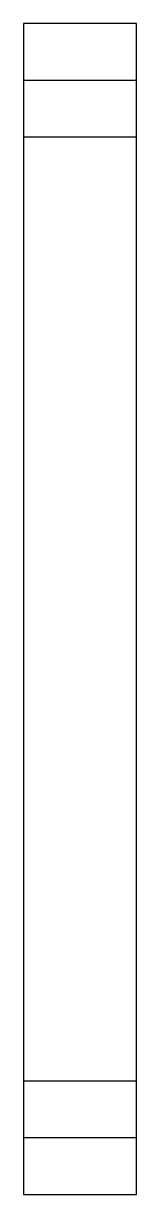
# Model space of a CAD drawing. Header units: millimetres. Extents: x 0 to 12, y 0 to 124.
import ezdxf

# ---------------------------------------------------------------- set-up
doc = ezdxf.new("R2010")
doc.units = ezdxf.units.MM

msp = doc.modelspace()

# ---------------------------------------------------------------- linework, layer by layer
at = {"layer": 'PAD_OPEN_A'}
for p, q in [((12, 6), (0, 6)), ((0, 6), (0, 0)), ((12, 0), (12, 6)), ((0, 0), (12, 0))]:
    msp.add_line(p, q, dxfattribs=at)
at = {"layer": 'PAD_OPEN_B'}
for p, q in [((12, 124), (0, 124)), ((0, 124), (0, 118)), ((12, 118), (12, 124)), ((0, 118), (12, 118))]:
    msp.add_line(p, q, dxfattribs=at)
at = {"layer": 'REJECTED_FLEX_OUTLINE'}
for p, q in [((12, 124), (0, 124)), ((0, 124), (0, 0)), ((12, 0), (12, 124)), ((0, 0), (12, 0))]:
    msp.add_line(p, q, dxfattribs=at)
at = {"layer": 'STIFFENER_A'}
for p, q in [((12, 12), (0, 12)), ((0, 12), (0, 0)), ((12, 0), (12, 12)), ((0, 0), (12, 0))]:
    msp.add_line(p, q, dxfattribs=at)
at = {"layer": 'STIFFENER_B'}
for p, q in [((12, 124), (0, 124)), ((0, 124), (0, 112)), ((12, 112), (12, 124)), ((0, 112), (12, 112))]:
    msp.add_line(p, q, dxfattribs=at)

doc.saveas('drawing.dxf')
